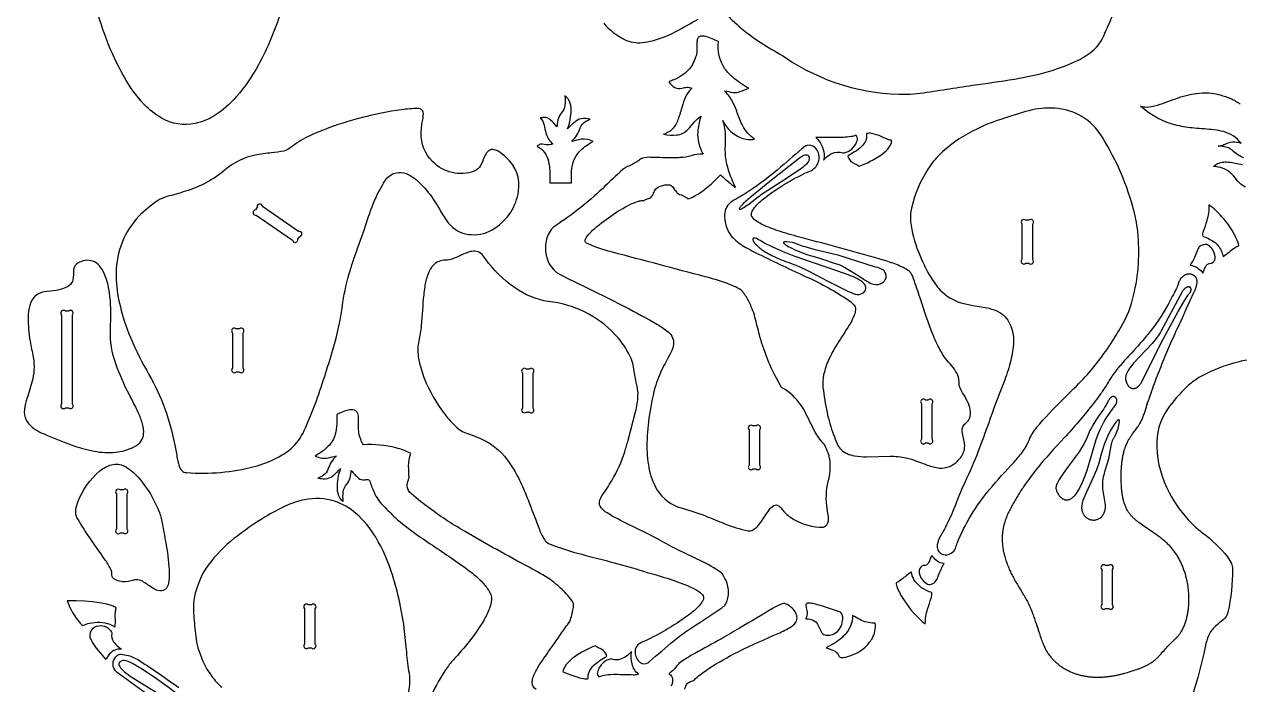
# Model space of a CAD drawing. Extents: x -179 to 437, y -515 to 118.
# Drawn here: x -177.2 to 162, y -359.9 to -175.4 of the extents above; entities that cross this region are included whole.
import ezdxf

# ---------------------------------------------------------------- set-up
doc = ezdxf.new("R2010")
doc.units = 0
doc.header["$MEASUREMENT"] = 0
doc.layers.get('0').update_dxf_attribs({"linetype": 'CONTINUOUS'})

msp = doc.modelspace()

# ---------------------------------------------------------------- linework, layer by layer
for points in [[(-105.65, -172.02, -0.046615), (-111.86, -186.75, -0.05196), (-118.1, -195.72, -0.070955), (-124.24, -201.01, -0.081975), (-129.57, -203.18, -0.18302), (-138.92, -201.63, -0.072586), (-143.79, -197.81, -0.061372), (-149.39, -190.12, -0.03999), (-154.32, -179.57, -0.039625), (-160.53, -157.97, -0.049476)], [(17.02, -170.5, 0.049484), (21.6, -175.45, 0.044019), (29.12, -181.05, 0.002318), (35.19, -184.74, 0.153583), (69.09, -194.99, 0.027756), (72.84, -194.7, 0.002079), (87.38, -192.48, 0.00581), (99.15, -190.74, 0.033332), (109.99, -188.21, 0.033552), (116.69, -185.58, 0.064552), (121.34, -182.52, 0.110698), (124.02, -178.68, 0.003123), (126.53, -172.96, 0.020133)], [(-15.54, -175.16, 0.092873), (-9.74, -179.69, 0.137871), (-4.79, -180.56, 0.045285), (-1.87, -180.02, 0.05946), (4.58, -177.48, 0.005913), (10.81, -174.01, -0.003181)], [(163.09, -212.71, -0.090478), (160.03, -210.72, 0.149479), (157.45, -209.6, 0.026068), (155.99, -209.48, 0.077827), (158.8, -208.56, -0.161023), (161.22, -208.32, -0.037766), (162.35, -208.67, 0.165958), (157.45, -205.42, 0.039609), (154.82, -204.91, 0.008312), (149.33, -204.46, -0.030816), (144.54, -203.71, -0.124774), (134.29, -198.32, 0.102599), (136.65, -198.5, 0.05696), (139.77, -197.78, -0.005446), (145.56, -195.74, -0.063267), (151.54, -194.6, -0.07925), (156.57, -195.18, -0.027942), (159.51, -196.17, -0.072777), (162.08, -197.75, -0.014963)], [(163.58, -220.9, -0.091677), (161.88, -219.72, -0.024327), (160.31, -217.88, 0.178347), (155.97, -215.3, 0.030369), (154.7, -215.12, -0.156031), (157.07, -213.97, -0.060302), (158.85, -213.92, -0.026015), (162.75, -214.64, 0.066043)], [(167.14, -268.91, 0.058941), (159.66, -270.26, 0.062858), (150.59, -274.12, 0.057188), (147.23, -276.72, 0.050923), (141.8, -282.96, 0.165683), (138.82, -293.45, 0.114739), (142.31, -306.23, 0.071136), (148.5, -314.76, 0.037496), (151.63, -317.45, -0.062281), (158.56, -324.12, -0.065156), (159.67, -326.05, -0.073072), (159.97, -327.54, -0.058829), (158.68, -339.62, -0.155065), (157.34, -341.75, 0.003947), (155.24, -343.48, 0.116138), (153.25, -346.25, 0.044958), (152.4, -348.94, -0.06998), (140.25, -383.17, -0.054587)], [(-34.42, -361.17, -0.256246), (-35.47, -359.36, -0.097939), (-35.28, -357.94, -0.063887), (-33.92, -355.07, -0.012382), (-30.45, -349.95, 0.003891), (-26.13, -343.74, -0.009279), (-25.16, -342.52, 0.083775), (-24.67, -341.3, 0.02832), (-23.93, -337.74, 0.102924), (-23.94, -337.45, 0.075899), (-24.28, -336.6, 0.061916), (-25.99, -334.44, 0.023684), (-29.17, -331.48, 0.020904), (-30.32, -330.62, 0.02423), (-36.34, -327.07, -0.01007), (-54.37, -317.02, -0.027477), (-64.78, -310.14, -0.019284), (-69.69, -306.09, -0.216506), (-70.36, -304.06, -0.058204), (-69.88, -302.16, 0.119252), (-69.83, -301.82, 0.144226), (-69.9, -301.67, 0.020172), (-69.98, -298.8, -0.092284), (-69.41, -295.3, 0.063215), (-73.54, -293.74, 0.075946), (-82.57, -292.85, -0.096003), (-83.11, -291.94, 0.009357), (-83.63, -290.61, -0.072545), (-83.94, -288.64), (-83.94, -285.66, 0.074414), (-84.18, -284.14, 0.290923), (-85.48, -283.08, 0.08481), (-86.74, -283.16, 0.044237), (-88.52, -283.74, 0.017975), (-90.05, -284.43, -0.083597), (-90.46, -289.93, -0.129438), (-92.43, -293.29, -0.06041), (-94.78, -295.21, -0.014996), (-96.08, -296, 0.053556), (-94.15, -296.58, 0.08208), (-92.42, -296.51, 0.011817), (-90.14, -295.98, 0.122241), (-92.51, -299.76, -0.162436), (-93.75, -301.39, -0.055097), (-95.3, -302.19, 0.043317), (-93.23, -302.35, 0.171293), (-91.16, -301.55, 0.006872), (-88.97, -299.52, 0.103565), (-89.96, -305.11, 0.089985), (-89.38, -307.42, 0.150705), (-88.21, -308.7, -0.052998), (-88.25, -306.01, -0.151603), (-87.23, -303.87, 0.11089), (-86.31, -302.05, 0.051676), (-86, -300.02, 0.037211), (-83.96, -302.18, 0.218604), (-82.3, -302.65, 0.01564), (-81.36, -302.52, 0.043511), (-80.88, -302.82, 0.027524), (-79.64, -306.11, 0.084241), (-76.94, -310.01, 0.011541), (-73.75, -313.17, 0.032509), (-67.86, -317.83, 0.003212), (-57.5, -324.86, -0.016757), (-52.13, -328.75, -0.035938), (-49.34, -331.32, -0.044502), (-47.54, -333.67, -0.037743), (-47.04, -334.69, -0.112856), (-46.86, -336.19, -0.070197), (-47.43, -338.56, -0.04069), (-49.02, -341.9, -0.045364), (-54.57, -349.61, -0.007859), (-57.48, -352.88, 0.035556), (-59.66, -355.7, 0.052119), (-64.36, -364.54, 0.048738)], [(-70.54, -364.19, 0.048804), (-69.62, -359.19, 0.041593), (-69.65, -357.5, -0.018967), (-70.45, -351.65, 0.006224), (-71.09, -344.99, 0.042823), (-74.45, -329.21, 0.056614), (-79.16, -318.66, 0.07419), (-84.67, -312.01, 0.101233), (-90.69, -308.61, 0.12974), (-99.02, -308.22, 0.063277), (-104.24, -309.94, 0.033095), (-109.98, -313.02, 0.031873), (-118.74, -319.06, 0.064094), (-125.92, -326.49, 0.135232), (-129.98, -337.17, 0.034601), (-130.02, -339.92, 0.005571), (-129.51, -345.52, 0.13278), (-124.94, -357.53, 0.053471), (-122.11, -360.57, 0.031193)], [(7.13, -361.13, -0.178558), (7.87, -359.47, -0.118018), (9, -358.9, 0.114168), (10.12, -358.16, -0.04177), (13.67, -355.45, -0.029484), (22.02, -350.64, -0.015621), (33.14, -345.55, 0.042781), (36.85, -343.62, 0.030184), (37.68, -342.98, 0.309307), (38.21, -340.15, 0.097882), (37.42, -338.9, 0.092618), (35.7, -337.48, 0.049219), (35, -337.21, 0.134639), (34.25, -337.3, 0.055879), (31.79, -338.47, -0.007739), (22.35, -344.04, 0.003782), (17.31, -347.03, -0.002315), (9.91, -351.1, 0.00999), (7.01, -352.81, 0.095527), (4.19, -355.41, -0.062995), (3.01, -356.57, 0.097774), (2.76, -356.77, 0.242041), (2.76, -356.9, 0.242041), (2.86, -356.98, -0.23286), (3.65, -358.23, -0.140348), (3.32, -360.26, -0.115718)], [(-130.84, -371.32), (-151.31, -356.43, -0.234918), (-152.49, -354.09, -0.234918), (-151.33, -351.73, -0.058473), (-150.77, -351.42, -0.094449), (-150.33, -351.36, -0.035142), (-148.18, -351.68, -0.064169), (-145.03, -353.17, -0.012383), (-134.12, -360.67, 0.01223)]]:
    msp.add_lwpolyline(points, format="xyb")
for points in [[(17.03, -217.48, 0.012901), (20.17, -220.17, 0.015733), (21.27, -220.99, -0.055567), (18.87, -214.5, -0.061632), (18.41, -210.07, -0.002772), (18.5, -206.8, 0.097575), (17.69, -202.3, 0.192832), (22.88, -207.19, 0.130108), (26.6, -207.53, -0.12624), (23.31, -203.83, -0.042024), (21.76, -200.15, 0.042817), (20.2, -196.61, 0.064881), (18.22, -194.02, 0.014868), (20.58, -194.45, 0.111717), (22.49, -194.24, 0.010512), (24.96, -193.32, -0.047443), (20.47, -190.24, -0.058574), (18.31, -187.87, -0.184081), (16.5, -180.29, 0.054183), (12.86, -178.83, 0.10662), (11.47, -178.78, 0.293979), (10.58, -179.82, 0.04334), (10.5, -180.34, 0.011201), (10.49, -182.81, -0.084804), (10.13, -184.67, 0.008097), (9.24, -186.65, -0.119651), (6.36, -189.68, -0.05071), (4.05, -190.93, -0.0184), (2.64, -191.49, 0.102429), (4.33, -193.13, 0.203498), (6.26, -193.32, -0.03915), (7.74, -193.01, -0.13014), (9.06, -193.3, 0.080805), (7.67, -195.06, 0.051311), (6.51, -197.83, -0.004904), (5.39, -201.57, -0.09179), (3.86, -204.44, -0.150191), (1.2, -206.12, 0.069385), (4.81, -206.36, 0.175903), (8.02, -204.77, 0.015461), (9.78, -202.73, -0.052664), (11.62, -201.09, 0.046548), (10.75, -204.92, 0.127901), (11.54, -210.33, 0.028888), (12.24, -211.73, 0.115471), (8.89, -212.18, -0.055242), (5.82, -212.67, -0.015503), (4.14, -212.75, -0.009904), (-2.37, -212.6, 0.068865), (-4.69, -212.81, 0.087235), (-5.23, -213.08, -0.048122), (-7.76, -214.71, 0.007611), (-9.23, -215.35, 0.058807), (-10.09, -215.93, 0.009049), (-15.9, -221.35, -0.046817), (-29.01, -231.7, 0.160511), (-31.38, -235.09, 0.21071), (-30.55, -242.61, 0.072208), (-29, -244.46, 0.059158), (-28.38, -244.91, 0.014089), (-21.22, -248.51, -0.004942), (-9.56, -254.34, -0.007344), (-0.56, -259.23, -0.043118), (2.59, -261.45, -0.034316), (3.23, -262.11, -0.234228), (3.76, -265.81, -0.039568), (3.41, -266.71, -0.005186), (0.96, -271.33, 0.052125), (-1.22, -276.94, 0.036645), (-2.89, -285.45, 0.036096), (-3.49, -293.21, 0.050163), (-2.74, -300.22, 0.07894), (-0.58, -305.54, 0.184918), (6.13, -310.51, -0.028754), (13.03, -312.78, -0.004071), (18.13, -314.87, 0.050465), (24.8, -316.85, 0.198576), (26.69, -316.28, 0.058204), (27.7, -315.31, 0.029182), (28.43, -314.35, -0.00982), (30.65, -311.04, -0.099639), (31.91, -309.84, -0.318276), (33.46, -310, -0.075957), (34.2, -310.83, 0.092964), (36.62, -313.12, 0.127515), (44.61, -315.9, 0.056268), (45.8, -315.83, 0.298551), (47.19, -314.12, 0.056292), (47.19, -313.14, 0.003289), (46.73, -309.8, -0.101065), (47.37, -302.15, 0.095055), (47.55, -296.85, 0.024673), (47.29, -295.68, 0.014033), (46.41, -293.44, 0.078482), (45.81, -292.52, -0.06083), (43.4, -289.15, -0.006573), (40.67, -283.7, 0.124557), (35.45, -277.68, 0.027625), (34.06, -276.85), (32.66, -274.3, -0.057415), (27.96, -262.19, -0.002555), (26.69, -257.24, 0.050104), (24.88, -252.6, 0.047367), (23.12, -249.97, 0.086916), (21.76, -249.03, 0.033802), (17.36, -247.29, 0.017041), (12.81, -245.95, -0.002146), (-0.09, -242.52, -0.000511), (-13.12, -239.09, -0.018129), (-17.74, -237.7, -0.036428), (-20.36, -236.52, -0.144263), (-20.72, -236.07, -0.147086), (-20.61, -235.42, -0.072915), (-19.84, -234.26, -0.036974), (-18.63, -232.98, -0.068286), (-8.03, -225.71, -0.036267), (-6.1, -224.93, -0.034523), (-4.94, -224.66, -0.098796), (-4.32, -224.7, -0.140271), (-3.64, -224.29, 0.072684), (-2.49, -223.87, 0.157191), (-1.77, -222.98, -0.050341), (-1.13, -221.64, -0.133762), (-0.26, -220.87, -0.084637), (2.19, -220.24, -0.12927), (3.4, -220.52, -0.138146), (4.23, -221.57, 0.189224), (4.57, -221.93, 0.209631), (5.65, -222.96, -0.045383), (7.25, -223.66, -0.039253), (7.99, -224.18, 0.084583), (9.74, -223.47, 0.076395)], [(-30.53, -219.71), (-24.53, -219.71), (-24.53, -216.71, -0.090548), (-23.68, -213.02, -0.093387), (-21.99, -210.67, -0.064945), (-18.51, -208.13, 0.134202), (-21.76, -207.56, 0.02029), (-24.45, -208.15, 0.123904), (-22.09, -204.37, -0.184971), (-20.51, -202.53, -0.038989), (-19.29, -201.95, 0.075554), (-21.83, -201.84, 0.153487), (-23.72, -202.84, 0.003327), (-25.62, -204.62, 0.093294), (-24.61, -199.43, 0.085261), (-25.09, -196.94, 0.103795), (-25.97, -195.71, 0.053369), (-26.38, -195.43, -0.052054), (-26.34, -198.11, -0.158788), (-27.37, -200.27, 0.133946), (-28.43, -202.78, 0.02712), (-28.59, -204.12, 0.024965), (-30.43, -202.13, 0.056056), (-31.13, -201.64, 0.151506), (-32.28, -201.48, 0.011613), (-33.22, -201.61, -0.141295), (-32.15, -203.6, 0.01631), (-31.66, -205.86, 0.138862), (-29.74, -208.84, -0.113757), (-31.6, -209.11), (-32.63, -208.9, 0.17627), (-33.64, -209.17, 0.030077), (-34.12, -209.5, -0.222611), (-30.96, -213.66, -0.023955), (-30.76, -214.65, -0.016782), (-30.53, -216.71)], [(-131.97, -300.63, 0.081611), (-113.06, -298.95, 0.049954), (-106.74, -296.54, 0.052739), (-102.9, -294, 0.111772), (-99.11, -288.85, 0.013498), (-96.05, -281.51, 0.012), (-91.13, -266.37, 0.037828), (-88.3, -253.06, -0.036379), (-86.32, -244.29, -0.012046), (-85.23, -240.91, 0.003231), (-82.31, -232.65, -0.016777), (-79.85, -225.54, -0.036441), (-77.22, -220.19, -0.02392), (-76.11, -218.56, -0.153538), (-73.4, -216.89, -0.144945), (-70.69, -217.15, -0.087822), (-67.82, -218.91, -0.061091), (-63.53, -223.67, -0.03133), (-60.62, -228.39, 0.056376), (-58.24, -231.63, 0.197343), (-52.48, -234.19, 0.166089), (-45.9, -232.37, 0.212106), (-39.28, -222.07, 0.249421), (-42.72, -212.61, 0.056044), (-45.03, -210.89, 0.10467), (-46.47, -210.42, 0.234046), (-47.98, -211.09, 0.077799), (-48.78, -212.36, -0.02275), (-49.89, -214.85, -0.176444), (-51.67, -216.45, -0.300495), (-63.27, -213.79, -0.211564), (-66.49, -205.72, -0.039802), (-66.02, -201.99, 0.02543), (-65.86, -200.39, 0.343018), (-66.78, -199.03, 0.087597), (-67.31, -198.95, 0.036277), (-72.03, -199.32, 0.055806), (-93.58, -204.88, 0.018254), (-98.16, -206.86, 0.054412), (-103, -209.93, -0.093612), (-104.84, -210.84, -0.038171), (-108.24, -211.34, 0.025129), (-112.82, -211.97, 0.125942), (-121.08, -216.02, -0.102812), (-132.26, -222.08, -0.006751), (-137.45, -223.57, 0.075353), (-140.1, -224.76, 0.051948), (-145.29, -229.07, 0.190443), (-151.62, -244.85, 0.058911), (-150.83, -252.68, 0.047836), (-147.53, -263.11, 0.033656), (-142.47, -273.2, -0.082801), (-135.21, -293.01, -0.010443), (-134.56, -296.74, 0.063251), (-133.72, -299.47, 0.058577), (-133.31, -300.09, 0.198918)], [(98.76, -262.26, -0.05616), (98.83, -264.83, -0.044956), (97.92, -269.94, -0.02991), (96.13, -275.44, 0.010879), (91.84, -286.98, -0.004222), (89.01, -294.63, -0.017239), (85.24, -303.35, 0.012071), (82.97, -308.79, -0.013169), (80.73, -314.07, -0.010987), (79.58, -316.4), (78.22, -318.85, 0.131839), (77.54, -321.53, 0.379605), (79.75, -323.58, 0.310378), (82.66, -321.78, -0.010061), (83.11, -320.38, -0.077095), (92.14, -305.36, -0.01504), (99.03, -297.69, 0.019941), (101.28, -295, 0.071595), (103.18, -291.53, -0.068129), (105.38, -287.98, -0.024027), (112.39, -280.4, 0.001961), (117.72, -275.13, 0.047787), (125.97, -264.65, 0.012868), (129, -259.77, 0.074149), (132.36, -251.18, 0.086239), (133.53, -233.38, 0.040448), (132.12, -226.34, 0.077596), (122.99, -206, 0.246451), (109.33, -198.83, 0.076795), (102.28, -199.81, 0.00887), (94.31, -202.32, 0.063905), (83.54, -207.57, 0.049015), (77.69, -212.38, 0.056789), (74.81, -216.13, 0.079856), (70.35, -226.76, 0.084592), (70.14, -230.55, 0.06593), (72.29, -238.99, 0.040136), (75.74, -246.09, 0.047327), (78.4, -249.67, 0.131152), (84.16, -253.19, 0.031764), (87.53, -253.97, -0.016875), (92.05, -254.76, -0.076245), (95.05, -255.94, -0.167996), (98.08, -259.72, -0.056266)], [(45.81, -213.38, -0.100452), (48.13, -211.54, -0.18927), (51.19, -211.37, 0.105508), (52.17, -211.18, 0.246132), (55.26, -207.81, 0.247896), (54.85, -206.41, -0.08361), (53.56, -206.8, -0.032804), (51.35, -207.03, -0.014932), (49.08, -207.09), (43.72, -207.08, -0.184174), (45.97, -211.72, -0.079888)], [(52.6, -212.24, 0.227633), (54.55, -214.41, -0.071736), (55.81, -215.1), (58.11, -214.09, 0.041495), (61.78, -211.98, 0.052847), (63.74, -210.28, 0.104385), (64.76, -208.54, 0.052169), (64.87, -207.89, -0.061292), (63.78, -207.59, -0.013518), (61.5, -206.63, 0.037128), (59.58, -205.99, 0.075452), (58.19, -205.9, 0.040698), (57.77, -205.98, -0.202914), (57.31, -208.5, -0.081425), (55.92, -210.04, -0.038524), (54.01, -211.37, 0.021271)], [(83.62, -297, 0.137334), (85.13, -294.31, 0.098636), (85.1, -291.97), (84.57, -289.67, -0.173343), (84.78, -287.65, -0.070658), (85.17, -287.12, 0.05503), (86.24, -286.07, 0.194913), (86.86, -283.59, 0.087955), (86.24, -281.3, 0.028673), (84.85, -278.69, -0.019498), (84.01, -277.23, -0.126422), (83.64, -275.27, 0.144273), (83.01, -272.82, 0.048486), (81.58, -270.77, -0.007143), (79.9, -268.81, -0.041551), (77.85, -265.37, -0.027615), (75.77, -260.57, -0.013176), (72.56, -251.22, 0.015641), (70.71, -245.89, 0.058002), (70.17, -244.84, 0.089508), (68.92, -243.87, 0.042366), (65.22, -242.19, 0.018037), (61.34, -240.96, 0.00514), (39.89, -235.08, -0.005269), (33.79, -233.34, -0.03368), (28.9, -231.43, -0.019732), (27.26, -230.54, -0.092641), (25.86, -229.25, -0.23344), (25.72, -228.27, -0.100784), (26.3, -227.03, -0.073922), (29.06, -224.19, -0.062512), (42.42, -216.24, 0.217407), (44.49, -213.54, 0.217407), (43.81, -210.21, 0.297503), (41.17, -209.31, 0.065451), (40.6, -209.55, 0.001972), (33.93, -215.28, -0.029691), (24.85, -222.17, -0.016337), (20.46, -224.8, 0.264446), (18.21, -228.63, 0.138904), (19.67, -233.98, 0.069748), (20.93, -235.45, 0.053749), (24.67, -238.05, 0.014856), (27.73, -239.63, 0.010954), (41.2, -246.03, -0.04353), (52.98, -252.62, -0.051783), (54.22, -253.71, -0.205942), (54.73, -255.14, -0.081762), (54.4, -256.64, -0.038425), (53.4, -258.73, -0.010723), (49.99, -264.16, 0.029264), (47.34, -268.96, 0.054827), (45.86, -273.31, 0.070325), (45.66, -276.87, 0.017245), (46.8, -283.83, 0.039661), (48.63, -289.99, 0.015199), (49.6, -292.58, 0.191706), (52.39, -295.32, 0.067691), (54.49, -295.95, 0.045705), (57.83, -296.22), (64.46, -296.04, -0.055827), (68.91, -296.51, -0.022969), (70.37, -296.92, -0.009324), (74.76, -298.53, 0.069331), (78.2, -299.35, 0.202071), (82.81, -297.77, 0.030362)], [(27.6, -223.63, -0.017231), (29.24, -222.42), (31.26, -221.07), (35.78, -218.19), (39.74, -215.52, 0.036088), (41.32, -214.2, 0.231257), (41.88, -212.56, 0.401079), (40.99, -211.95, 0.128028), (39.63, -212.45, 0.026828), (39.13, -212.8), (30.83, -219.31), (25.69, -223.51, 0.020251), (23.11, -225.82, 0.045445), (22.49, -226.62, 0.024181), (22.32, -226.95, 0.298726), (22.39, -227.09, 0.197931), (22.72, -227.04, 0.049768), (23.61, -226.56, 0.018461), (25.08, -225.57)], [(-112.49, -228.75), (-102.4, -235.76, 1), (-100.93, -235.49), (-100.42, -234.77, 1), (-100.69, -233.29), (-110.78, -226.29, 1), (-112.25, -226.55), (-112.75, -227.28, 1)], [(157.4, -240.27, 0.010747), (160.25, -238.09, -0.036075), (161.26, -237.47, -0.037774), (161.73, -237.27, 0.056155), (161.03, -235.2, 0.079355), (157.03, -229.19, 0.04613), (153.37, -225.82, -0.080211), (152.79, -230.3, -0.011525), (151.78, -233.3, 0.151157), (151.68, -234.61, -0.057964), (154.79, -236.17, -0.141438), (156.8, -238.65, -0.017426)], [(101.21, -231.23), (101.21, -241.11, 1), (102.27, -242.17), (103.15, -242.17, 1), (104.21, -241.11), (104.21, -231.23, 1), (103.15, -230.17), (102.27, -230.17, 1)], [(57.59, -248.8, 0.160866), (57.08, -247.83, 0.072691), (55.89, -246.86, 0.045468), (53.62, -245.75), (51.97, -245.16), (37.67, -240.19), (34.38, -238.89), (31.48, -237.59), (29.15, -236.43, 0.010178), (27.07, -235.27, 0.153836), (26.31, -235.14, 0.206063), (26.1, -235.32, 0.206063), (26.09, -235.6, 0.119694), (26.6, -236.52, 0.073335), (28.83, -238.5, 0.04109), (32.25, -240.42, 0.034176), (37.05, -242.3, -0.028605), (39.04, -243.09), (41.53, -244.29), (47.17, -247.24), (52.38, -249.87, 0.032894), (54.69, -250.78, 0.197736), (56.71, -250.55, 0.294884), (57.6, -249.17, 0.030345)], [(62.97, -246.87, 0.38176), (62.74, -244.33, 0.158863), (60.36, -243.28), (50.23, -239.97), (43.51, -238.41), (40.67, -237.62, -0.038506), (38.72, -236.9, 0.080632), (35.6, -236.2, 0.021504), (34.92, -236.21, 0.125353), (34.66, -236.32, 0.209031), (34.63, -236.47, 0.209031), (34.71, -236.59, 0.069373), (35.18, -236.96, 0.035892), (37.15, -238.07, 0.04755), (42.87, -240.21, -0.001194), (50.05, -242.51, -0.027963), (50.77, -242.82), (51.95, -243.44, -0.005584), (58.05, -247.24, 0.08596), (59.78, -248.03, 0.202641), (62.22, -247.61, 0.093137)], [(151.72, -244.98, -0.046439), (152.46, -243.07, -0.101028), (153.05, -242.42, -0.102711), (153.83, -242.18, 0.164735), (154.76, -241.7, 0.164829), (155.1, -240.92, 0.151786), (154.67, -238.81, 0.10198), (153.53, -237.34, 0.233463), (151.97, -236.99, 0.073533), (151.07, -237.27, 0.116628), (150.53, -237.78, 0.023585), (150.28, -238.26), (149.34, -240.55, -0.038439), (148.15, -242.7, -0.20383)], [(-2.76, -353.4, -0.000829), (4.11, -347.5, -0.020878), (7.9, -344.7, -0.002372), (16.86, -338.78, 0.013307), (18.05, -337.91, 0.084846), (18.3, -337.63, 0.14823), (19.3, -334.31, 0.109376), (18.54, -330.6, -0.012564), (17.69, -329.09, 0.085845), (17.19, -328.53, 0.036839), (11.35, -325.15, 0.002365), (5.16, -322.18, -0.017757), (0.16, -319.52, 0.013842), (-7.03, -315.91, -0.0188), (-13.14, -312.75, -0.012103), (-15.08, -311.57, -0.089501), (-16.5, -310.01, -0.222164), (-16.59, -308.32, -0.054068), (-16.03, -307.14, 0.014382), (-13.21, -302.77, 0.055231), (-9.67, -294.83, 0.011751), (-8.72, -291.61), (-6.63, -283.66, 0.046707), (-5.96, -279.23, 0.064728), (-6.21, -276.51, -0.011234), (-6.85, -273.52), (-7.21, -271.09, 0.057124), (-7.89, -268.8, 0.081939), (-11.53, -263.02, 0.181036), (-29.68, -253, -0.123619), (-39.29, -249.71, -0.084261), (-47.65, -242.11, -0.014779), (-49.17, -240.09, 0.283563), (-52.37, -238.85, 0.055248), (-53.54, -239.15, 0.014269), (-56.68, -240.55, -0.023499), (-58.22, -241.12, -0.074953), (-60.09, -241.35, 0.227275), (-63.55, -243.25, 0.073253), (-64.65, -245.4, 0.048857), (-65.49, -248.73, 0.014785), (-65.78, -251.02, 0.005719), (-66.46, -259.61, -0.03514), (-67.17, -263.81, 0.090083), (-67.28, -268.17, 0.068972), (-65.05, -275.62, 0.068715), (-59.12, -285.33, 0.039777), (-56.1, -288.38, 0.075501), (-54.33, -289.41, -0.004639), (-50.11, -291.02, -0.136792), (-42.47, -297.02, -0.037157), (-40.29, -300.38, -0.028898), (-37.93, -305.15, -0.010083), (-36.25, -309.28, -0.001832), (-33.49, -316.49, 0.059657), (-31.85, -319.65, 0.137546), (-30.63, -320.56, 0.027366), (-21.68, -323.44, 0.001771), (-12.57, -325.8, -0.012437), (-4.47, -328.17, -0.010818), (4.35, -330.84, -0.035053), (10.12, -333.29, -0.031518), (11.3, -334.04, -0.042406), (12.04, -334.73, -0.308175), (12.19, -336.27, -0.062454), (11.75, -337.04, -0.063963), (8.89, -339.85, -0.05555), (-4.34, -347.8, 0.027251), (-5.38, -348.26, 0.284142), (-6.77, -350.81, 0.229958), (-5.31, -353.65, 0.295555), (-3.21, -353.72, 0.059967)], [(-171.72, -289.85, 0.011339), (-164.19, -292.86, 0.039338), (-157.74, -294.66, 0.069129), (-151.82, -294.94, 0.080893), (-146.74, -293.52, 0.125982), (-144.6, -291.74, 0.126453), (-143.94, -289.83, 0.100132), (-144.27, -287.04, 0.035893), (-145.45, -283.85, 0.013317), (-147.9, -278.96, -0.035205), (-151.72, -270.22, -0.089008), (-153.23, -260.79), (-153.08, -256.86, 0.055597), (-153.86, -248.36, 0.055079), (-155.18, -244.53, 0.080158), (-156.73, -242.42, 0.256667), (-160.72, -241.51, 0.053819), (-162.18, -242.04, 0.2374), (-163.49, -243.95, 0.056178), (-163.53, -245.14, -0.040438), (-163.67, -246.74, -0.17779), (-164.77, -248.43, -0.089273), (-166.59, -249.34, -0.045903), (-169.13, -249.89), (-171.67, -250.18, 0.170939), (-174.49, -251.62, 0.110737), (-175.71, -253.93, 0.063423), (-176.17, -257.29, 0.044713), (-175.62, -263.91, 0.006944), (-174.75, -268.42, -0.110102), (-175.12, -275.34, -0.006317), (-176.7, -280.59, 0.070736), (-177.25, -283.78, 0.163187), (-176.3, -286.64, 0.096891), (-174.05, -288.66, 0.038781)], [(-166.84, -256.61), (-166.84, -281.49, 1), (-165.78, -282.55), (-164.9, -282.55, 1), (-163.84, -281.49), (-163.84, -256.61, 1), (-164.9, -255.55), (-165.78, -255.55, 1)], [(-119.17, -261.58), (-119.17, -271.46, 1), (-118.11, -272.52), (-117.23, -272.52, 1), (-116.17, -271.46), (-116.17, -261.58, 1), (-117.23, -260.52), (-118.11, -260.52, 1)], [(-38.21, -272.79), (-38.21, -282.67, 1), (-37.15, -283.73), (-36.27, -283.73, 1), (-35.21, -282.67), (-35.21, -272.79, 1), (-36.27, -271.73), (-37.15, -271.73, 1)], [(73.15, -281.42), (73.15, -291.3, 1), (74.21, -292.36), (75.09, -292.36, 1), (76.15, -291.3), (76.15, -281.42, 1), (75.09, -280.36), (74.21, -280.36, 1)], [(25.05, -288.67), (25.05, -298.55, 1), (26.11, -299.61), (26.99, -299.61, 1), (28.05, -298.55), (28.05, -288.67, 1), (26.99, -287.61), (26.11, -287.61, 1)], [(-138.47, -333.55, -0.179368), (-140.41, -333.42, -0.052281), (-141.68, -332.71, 0.024888), (-144.29, -330.99, 0.129659), (-146.17, -330.56, 0.062901), (-147.38, -330.87, -0.117432), (-150.7, -330.98, -0.092649), (-152.27, -330.28, -0.295372), (-152.83, -328.84, 0.133287), (-152.99, -327.88, 0.04173), (-154.56, -325.14, -0.001191), (-159.61, -317.94, -0.02481), (-162.55, -313.16, -0.122538), (-162.91, -311.69, -0.084511), (-162.42, -309.17, -0.134311), (-156.15, -300.17, -0.095518), (-152.91, -298.43, -0.193142), (-149.27, -298.82, -0.088782), (-145.48, -301.93, -0.088714), (-139.53, -311.78, -0.049636), (-138.67, -315.15, 0.004536), (-137.62, -320.98, -0.035982), (-136.78, -328.81, -0.044017), (-137.02, -331.5, -0.123583), (-137.76, -333.09, -0.126056)], [(-151.53, -306.53), (-151.53, -316.41, 1), (-150.47, -317.47), (-149.59, -317.47, 1), (-148.53, -316.41), (-148.53, -306.53, 1), (-149.59, -305.47), (-150.47, -305.47, 1)], [(76.03, -323.79, 0.092674), (75.73, -324.31, -0.011144), (75.25, -325.66, -0.290678), (73.72, -326.61, 0.328213), (72.56, -327.83, 0.217966), (73.42, -330.61, 0.112149), (74.87, -331.76, 0.247899), (76.31, -331.59, 0.139484), (77.47, -330.46, 0.027988), (77.92, -329.27, -0.037617), (79.5, -326, -0.185198), (77.37, -325.21, -0.061496)], [(70.31, -328.36, 0.010757), (67.58, -330.52, -0.066432), (66.07, -331.39, 0.080783), (66.39, -332.71, 0.053008), (68.21, -336.18, 0.077447), (74.23, -342.9, -0.072757), (74.87, -338.75, -0.0054), (75.88, -335.66, 0.108939), (76.06, -334.15, -0.192344), (71.07, -330.44, -0.085944)], [(123.48, -327.65), (123.48, -337.52, 1), (124.54, -338.59), (125.42, -338.59, 1), (126.48, -337.52), (126.48, -327.65, 1), (125.42, -326.59), (124.54, -326.59, 1)], [(-160.87, -343.36, -0.084957), (-159.07, -342.68, -0.137526), (-153.34, -342.97, -0.063007), (-151.94, -343.7, 0.053787), (-151.81, -342.39, -0.02293), (-151.83, -339.57, -0.067723), (-151.58, -338.41, 0.073343), (-152.74, -337.84, 0.031592), (-154.65, -337.29), (-156.3, -336.96), (-158.21, -336.7), (-160.36, -336.52), (-162.73, -336.44), (-165.28, -336.48, 0.094515), (-161.65, -342.65, 0.03823)], [(-99.04, -338.64), (-99.04, -348.51, 1), (-97.98, -349.58), (-97.1, -349.58, 1), (-96.04, -348.51), (-96.04, -338.64, 1), (-97.1, -337.58), (-97.98, -337.58, 1)], [(40.84, -341.42, -0.215462), (43.75, -342.42, -0.056196), (44.18, -342.97), (45.33, -345.38, 0.212766), (46.57, -346.02, 0.215186), (49.83, -344.87, 0.196494), (51.18, -340.88, 0.138517), (50.75, -339.81, 0.051825), (50.53, -339.6), (45.55, -337.92, 0.026405), (42.87, -337.19, 0.046192), (41.56, -337.08, 0.126844), (41.03, -337.26, 0.260898), (40.89, -337.7, 0.030349), (41.19, -339.17, -0.120674), (41.1, -340.89, -0.06)], [(46.54, -349.57, -0.051206), (49.05, -350.54, -0.210389), (50.05, -351.77, 0.225412), (50.65, -352.28, 0.088235), (53.2, -351.82, 0.096363), (57.36, -349.44, 0.074347), (59.36, -347.02, 0.151399), (60.28, -342.72, 0.064528), (59.98, -342.67, -0.121369), (55.95, -341.68, -0.03227), (53.94, -340.51, -0.190034), (51.76, -345.9, -0.082182), (47.93, -348.83, -0.014583)], [(-150.1, -349.94, 0.292502), (-153.84, -351.78, 0.051047), (-154.4, -352.86), (-157.05, -349.61, -0.046288), (-158.6, -347.34, -0.273491), (-158.44, -344.49, -0.218244), (-156.49, -343.38, -0.323253), (-152.87, -345.18, -0.134876), (-152.86, -345.52, 0.214), (-152.32, -347.88, 0.067065), (-150.95, -349.3, 0.020954)], [(-14.64, -351.95, 0.222557), (-16.19, -349.94, -0.028766), (-17.53, -349.27, -0.064489), (-17.85, -348.99, 0.067174), (-23.77, -352.14, 0.053602), (-25.76, -353.95, 0.076646), (-26.76, -355.63, 0.037403), (-26.94, -356.23), (-24.73, -357.1), (-22.74, -357.79, 0.04789), (-20.77, -358.22, 0.079134), (-19.83, -358.15, -0.167285), (-19.48, -356.06, -0.081084), (-18.27, -354.44, -0.078924)], [(-16.86, -357.66, -0.07016), (-14.87, -357.11, -0.036744), (-12.13, -356.94, -0.002038), (-7.3, -357.07, 0.035161), (-6.02, -356.96), (-5.82, -356.92, -0.159679), (-7.63, -354.04, -0.107645), (-7.81, -350.61, -0.150965), (-11.14, -352.82, -0.069683), (-12.27, -352.94, -0.040549), (-13.41, -352.68, 0.172385), (-15.68, -353.77, 0.13937), (-17.28, -356.35, 0.271577)], [(-123.29, -371.15), (-136.71, -360.82), (-140.97, -357.79), (-144.81, -355.27, 0.027276), (-147.61, -353.69, 0.025132), (-148.9, -353.17, 0.246844), (-150.59, -353.5, 0.338963), (-150.75, -354.46, 0.098868), (-149.87, -355.66, 0.047204), (-147.69, -357.44), (-119.38, -375.01, 0.053158), (-118.59, -375.23, 0.332463), (-118.51, -375.16, 0.203211), (-118.63, -374.97, 0.037616), (-119.14, -374.49)]]:
    msp.add_lwpolyline(points, format="xyb", close=True)
for points in [[(129.81, -356.66), (130.67, -356.42), (131.09, -356.29), (131.52, -356.16), (131.95, -356.03), (132.37, -355.89), (132.8, -355.75), (133.23, -355.6), (133.65, -355.45), (133.86, -355.38), (134.07, -355.3), (134.28, -355.21), (134.48, -355.13), (134.69, -355.05), (134.9, -354.96), (135.1, -354.87), (135.31, -354.78), (135.51, -354.69), (135.71, -354.59), (135.91, -354.49), (136.11, -354.39), (136.31, -354.29), (136.5, -354.18), (136.75, -354.05), (136.99, -353.91), (137.22, -353.76), (137.45, -353.61), (137.68, -353.45), (137.91, -353.28), (138.13, -353.11), (138.34, -352.94), (138.52, -352.79), (138.69, -352.64), (138.86, -352.48), (139.02, -352.32), (139.19, -352.16), (139.35, -351.99), (139.5, -351.82), (139.66, -351.65), (139.82, -351.48), (139.97, -351.31), (140.27, -350.97), (140.57, -350.62), (140.88, -350.27), (141.2, -349.91), (141.52, -349.56), (141.84, -349.2), (142.17, -348.85), (142.34, -348.67), (142.51, -348.5), (142.67, -348.33), (142.85, -348.16), (143.02, -347.99), (143.19, -347.83), (143.37, -347.66), (143.55, -347.5), (143.7, -347.37), (143.85, -347.23), (144, -347.09), (144.14, -346.95), (144.29, -346.81), (144.43, -346.66), (144.57, -346.51), (144.7, -346.36), (144.83, -346.21), (144.96, -346.05), (145.09, -345.9), (145.21, -345.73), (145.33, -345.57), (145.45, -345.4), (145.56, -345.23), (145.66, -345.06), (145.81, -344.8), (145.95, -344.55), (146.08, -344.29), (146.21, -344.03), (146.33, -343.77), (146.45, -343.5), (146.56, -343.23), (146.66, -342.97), (146.76, -342.69), (146.86, -342.42), (146.95, -342.15), (147.03, -341.87), (147.11, -341.59), (147.19, -341.31), (147.26, -341.03), (147.32, -340.75), (147.38, -340.46), (147.44, -340.18), (147.49, -339.89), (147.54, -339.61), (147.58, -339.32), (147.62, -339.03), (147.66, -338.75), (147.69, -338.46), (147.72, -338.17), (147.74, -337.88), (147.76, -337.59), (147.78, -337.3), (147.79, -337.01), (147.8, -336.72), (147.81, -336.43), (147.81, -336.14), (147.81, -335.83), (147.81, -335.52), (147.8, -335.2), (147.79, -334.89), (147.77, -334.58), (147.75, -334.26), (147.73, -333.95), (147.7, -333.64), (147.67, -333.33), (147.64, -333.02), (147.6, -332.7), (147.55, -332.39), (147.51, -332.08), (147.46, -331.77), (147.4, -331.46), (147.34, -331.16), (147.28, -330.85), (147.21, -330.54), (147.14, -330.24), (147.07, -329.93), (146.99, -329.63), (146.9, -329.32), (146.82, -329.02), (146.73, -328.72), (146.63, -328.42), (146.54, -328.13), (146.43, -327.83), (146.33, -327.54), (146.22, -327.24), (146.1, -326.95), (145.98, -326.66), (145.86, -326.37), (145.74, -326.09), (145.61, -325.81), (145.47, -325.53), (145.34, -325.25), (145.19, -324.97), (145.05, -324.7), (144.9, -324.43), (144.74, -324.16), (144.58, -323.89), (144.42, -323.63), (144.25, -323.37), (144.08, -323.11), (143.9, -322.86), (143.71, -322.61), (143.53, -322.36), (143.34, -322.11), (143.15, -321.88), (142.95, -321.66), (142.76, -321.43), (142.56, -321.22), (142.35, -321), (142.14, -320.79), (141.93, -320.58), (141.71, -320.38), (141.49, -320.17), (141.27, -319.98), (141.05, -319.78), (140.82, -319.59), (140.59, -319.4), (140.36, -319.21), (140.12, -319.02), (139.89, -318.84), (139.65, -318.66), (139.41, -318.48), (139.17, -318.3), (138.93, -318.12), (138.44, -317.78), (137.95, -317.43), (137.46, -317.1), (136.97, -316.76), (135.99, -316.09), (135.24, -315.58), (134.86, -315.32), (134.49, -315.05), (134.11, -314.78), (133.93, -314.65), (133.74, -314.51), (133.56, -314.37), (133.38, -314.22), (133.2, -314.08), (133.03, -313.93), (132.85, -313.78), (132.68, -313.63), (132.51, -313.48), (132.34, -313.32), (132.18, -313.16), (132.02, -313), (131.86, -312.83), (131.71, -312.67), (131.56, -312.49), (131.42, -312.32), (131.28, -312.14), (131.14, -311.95), (131.01, -311.77), (130.88, -311.58), (130.76, -311.38), (130.65, -311.18), (130.52, -310.96), (130.41, -310.73), (130.3, -310.51), (130.2, -310.28), (130.1, -310.05), (130, -309.82), (129.91, -309.58), (129.83, -309.35), (129.75, -309.11), (129.68, -308.87), (129.61, -308.63), (129.54, -308.39), (129.48, -308.15), (129.43, -307.91), (129.37, -307.66), (129.32, -307.42), (129.28, -307.17), (129.24, -306.92), (129.2, -306.67), (129.16, -306.43), (129.13, -306.18), (129.1, -305.93), (129.07, -305.68), (129.05, -305.43), (129.03, -305.18), (129.01, -304.93), (128.99, -304.68), (128.98, -304.43), (128.95, -303.93), (128.93, -303.43), (128.91, -302.83), (128.9, -302.23), (128.9, -301.93), (128.9, -301.63), (128.9, -301.33), (128.9, -301.03), (128.91, -300.73), (128.92, -300.43), (128.93, -300.13), (128.94, -299.83), (128.96, -299.53), (128.98, -299.23), (129, -298.93), (129.02, -298.63), (129.05, -298.34), (129.08, -298.04), (129.12, -297.74), (129.15, -297.44), (129.2, -297.15), (129.24, -296.85), (129.29, -296.55), (129.34, -296.26), (129.4, -295.96), (129.46, -295.67), (129.53, -295.38), (129.6, -295.09), (129.67, -294.8), (129.75, -294.51), (129.84, -294.22), (129.93, -293.94), (129.97, -293.8), (130.02, -293.67), (130.11, -293.41), (130.22, -293.14), (130.32, -292.89), (130.44, -292.63), (130.55, -292.37), (130.67, -292.12), (130.8, -291.87), (130.89, -291.69), (130.98, -291.51), (131.08, -291.33), (131.19, -291.16), (131.3, -290.98), (131.4, -290.81), (131.52, -290.64), (131.63, -290.48), (131.86, -290.14), (132.1, -289.81), (132.34, -289.48), (132.57, -289.15), (132.86, -288.75), (133.16, -288.34), (133.45, -287.93), (133.6, -287.72), (133.74, -287.51), (133.88, -287.3), (134.02, -287.09), (134.15, -286.88), (134.28, -286.66), (134.4, -286.44), (134.52, -286.22), (134.57, -286.11), (134.63, -285.99), (134.68, -285.88), (134.73, -285.77), (134.85, -285.48), (134.96, -285.2), (135.07, -284.92), (135.17, -284.63), (135.27, -284.35), (135.37, -284.06), (135.47, -283.77), (135.56, -283.48), (135.74, -282.9), (135.92, -282.32), (136.1, -281.73), (136.2, -281.45), (136.29, -281.16), (136.52, -280.47), (136.76, -279.79), (136.99, -279.11), (137.23, -278.43), (137.47, -277.76), (137.72, -277.08), (137.96, -276.4), (138.21, -275.73), (138.46, -275.05), (138.71, -274.38), (138.97, -273.71), (139.23, -273.03), (139.49, -272.36), (139.75, -271.69), (140.02, -271.02), (140.29, -270.35), (140.56, -269.69), (140.83, -269.02), (141.1, -268.35), (141.38, -267.69), (141.66, -267.02), (141.94, -266.36), (142.22, -265.7), (142.51, -265.04), (142.8, -264.38), (143.08, -263.72), (143.38, -263.06), (143.67, -262.4), (143.97, -261.75), (144.26, -261.09), (144.56, -260.44), (144.87, -259.79), (145.15, -259.18), (145.42, -258.58), (145.97, -257.37), (147.06, -254.95), (147.61, -253.74), (148.16, -252.53), (148.44, -251.93), (148.72, -251.32), (149, -250.72), (149.29, -250.12), (149.36, -249.97), (149.44, -249.81), (149.51, -249.65), (149.58, -249.49), (149.64, -249.33), (149.71, -249.16), (149.77, -249), (149.82, -248.84), (149.87, -248.67), (149.92, -248.5), (149.96, -248.33), (150, -248.16), (150.03, -247.99), (150.06, -247.82), (150.08, -247.65), (150.09, -247.47), (150.1, -247.34), (150.1, -247.21), (150.09, -247.08), (150.08, -247.01), (150.07, -246.95), (150.06, -246.88), (150.05, -246.82), (150.03, -246.75), (150.02, -246.69), (150, -246.63), (149.98, -246.56), (149.95, -246.5), (149.93, -246.44), (149.89, -246.34), (149.84, -246.25), (149.78, -246.16), (149.72, -246.07), (149.65, -245.99), (149.58, -245.91), (149.51, -245.84), (149.43, -245.77), (149.35, -245.7), (149.27, -245.64), (149.18, -245.58), (149.09, -245.52), (149, -245.47), (148.9, -245.42), (148.8, -245.38), (148.71, -245.34), (148.64, -245.31), (148.57, -245.29), (148.51, -245.27), (148.44, -245.25), (148.37, -245.24), (148.31, -245.22), (148.24, -245.21), (148.17, -245.2), (148.1, -245.2), (148.03, -245.19), (147.96, -245.19), (147.89, -245.19), (147.82, -245.19), (147.75, -245.19), (147.68, -245.2), (147.62, -245.2), (147.55, -245.21), (147.48, -245.22), (147.41, -245.24), (147.34, -245.25), (147.21, -245.28), (147.07, -245.33), (146.94, -245.37), (146.81, -245.43), (146.69, -245.49), (146.57, -245.55), (146.47, -245.61), (146.37, -245.67), (146.27, -245.74), (146.18, -245.81), (146.09, -245.88), (146, -245.96), (145.91, -246.03), (145.83, -246.11), (145.74, -246.2), (145.66, -246.28), (145.59, -246.37), (145.51, -246.46), (145.44, -246.55), (145.38, -246.65), (145.32, -246.75), (145.26, -246.85), (145.14, -247.05), (145.08, -247.16), (145.03, -247.26), (144.98, -247.37), (144.96, -247.43), (144.94, -247.48), (144.92, -247.54), (144.91, -247.6), (144.89, -247.65), (144.88, -247.71), (144.87, -247.82), (144.85, -247.92), (144.82, -248.02), (144.79, -248.11), (144.76, -248.21), (144.73, -248.3), (144.69, -248.4), (144.65, -248.49), (144.57, -248.68), (144.48, -248.86), (144.39, -249.05), (144.3, -249.23), (144.17, -249.52), (144.03, -249.81), (143.89, -250.09), (143.75, -250.37), (143.47, -250.93), (143.17, -251.49), (142.88, -252.05), (142.58, -252.61), (141.98, -253.72), (141.86, -253.96), (141.73, -254.19), (141.47, -254.66), (141.2, -255.12), (140.93, -255.58), (140.65, -256.03), (140.37, -256.49), (140.08, -256.93), (139.79, -257.38), (139.49, -257.82), (139.19, -258.26), (138.89, -258.69), (138.57, -259.12), (138.26, -259.55), (137.94, -259.98), (137.62, -260.4), (137.29, -260.82), (136.97, -261.24), (136.63, -261.65), (136.3, -262.07), (135.96, -262.48), (135.62, -262.89), (135.28, -263.29), (134.93, -263.7), (134.58, -264.1), (134.23, -264.5), (133.88, -264.9), (133.53, -265.3), (133.18, -265.7), (132.46, -266.49), (131.75, -267.27), (130.95, -268.15), (130.54, -268.58), (130.14, -269.02), (129.75, -269.46), (129.35, -269.9), (128.96, -270.35), (128.57, -270.8), (128.38, -271.02), (128.19, -271.25), (128, -271.48), (127.82, -271.71), (127.63, -271.94), (127.45, -272.18), (127.27, -272.41), (127.09, -272.65), (126.92, -272.89), (126.75, -273.13), (126.58, -273.37), (126.41, -273.61), (126.25, -273.86), (126.08, -274.11), (125.93, -274.36), (125.77, -274.61), (125.58, -274.93), (125.39, -275.24), (125.19, -275.56), (125, -275.87), (124.8, -276.18), (124.6, -276.49), (124.39, -276.8), (124.19, -277.11), (123.99, -277.42), (123.78, -277.72), (123.57, -278.03), (123.36, -278.33), (123.15, -278.64), (122.94, -278.94), (122.51, -279.54), (122.07, -280.13), (121.63, -280.72), (121.18, -281.31), (120.73, -281.9), (120.28, -282.48), (119.82, -283.05), (119.35, -283.63), (118.88, -284.2), (118.41, -284.77), (117.94, -285.33), (117.46, -285.9), (116.98, -286.46), (116.49, -287.01), (116, -287.57), (115.51, -288.12), (115.02, -288.67), (114.53, -289.22), (114.03, -289.77), (113.54, -290.32), (113.04, -290.86), (112.04, -291.95), (111.03, -293.03), (110.54, -293.57), (110.05, -294.1), (109.56, -294.65), (109.07, -295.19), (108.59, -295.73), (108.11, -296.28), (107.63, -296.84), (107.16, -297.39), (106.68, -297.95), (106.22, -298.51), (105.76, -299.08), (105.3, -299.65), (104.84, -300.22), (104.4, -300.8), (103.95, -301.38), (103.51, -301.96), (103.08, -302.55), (102.65, -303.14), (102.44, -303.44), (102.23, -303.74), (102.03, -304.04), (101.82, -304.34), (101.61, -304.64), (101.41, -304.94), (101.21, -305.24), (101.01, -305.55), (100.81, -305.85), (100.61, -306.16), (100.42, -306.47), (100.22, -306.78), (100.03, -307.09), (99.84, -307.4), (99.66, -307.71), (99.47, -308.03), (99.29, -308.34), (99.1, -308.66), (98.92, -308.97), (98.75, -309.29), (98.57, -309.61), (98.4, -309.93), (98.23, -310.25), (98.06, -310.58), (97.89, -310.9), (97.72, -311.23), (97.56, -311.55), (97.4, -311.88), (97.3, -312.08), (97.21, -312.29), (97.12, -312.49), (97.03, -312.69), (96.94, -312.9), (96.86, -313.11), (96.78, -313.31), (96.7, -313.52), (96.63, -313.73), (96.56, -313.94), (96.49, -314.15), (96.42, -314.36), (96.35, -314.58), (96.29, -314.79), (96.23, -315), (96.18, -315.22), (96.13, -315.44), (96.08, -315.65), (96.03, -315.87), (95.98, -316.09), (95.94, -316.3), (95.9, -316.52), (95.87, -316.74), (95.84, -316.96), (95.81, -317.18), (95.78, -317.4), (95.76, -317.62), (95.74, -317.85), (95.72, -318.07), (95.71, -318.29), (95.7, -318.51), (95.69, -318.74), (95.68, -319.08), (95.68, -319.41), (95.69, -319.75), (95.71, -320.09), (95.73, -320.43), (95.76, -320.77), (95.79, -321.1), (95.83, -321.44), (95.88, -321.77), (95.93, -322.11), (95.99, -322.44), (96.06, -322.77), (96.13, -323.11), (96.21, -323.44), (96.29, -323.77), (96.38, -324.09), (96.49, -324.45), (96.6, -324.81), (96.71, -325.17), (96.83, -325.52), (96.96, -325.87), (97.09, -326.22), (97.23, -326.57), (97.37, -326.91), (97.51, -327.26), (97.66, -327.6), (97.82, -327.94), (97.97, -328.27), (98.13, -328.61), (98.3, -328.95), (98.47, -329.28), (98.64, -329.61), (98.81, -329.94), (98.99, -330.27), (99.17, -330.6), (99.35, -330.92), (99.54, -331.25), (99.73, -331.57), (99.92, -331.89), (100.11, -332.22), (100.49, -332.86), (100.88, -333.5), (101.28, -334.13), (101.68, -334.77), (101.87, -335.08), (102.05, -335.39), (102.23, -335.71), (102.41, -336.03), (102.58, -336.35), (102.74, -336.67), (102.9, -337), (103.06, -337.33), (103.21, -337.66), (103.36, -337.99), (103.51, -338.33), (103.65, -338.66), (103.78, -339), (103.92, -339.34), (104.05, -339.68), (104.18, -340.02), (104.31, -340.36), (104.43, -340.71), (104.55, -341.05), (104.67, -341.4), (104.91, -342.09), (105.14, -342.78), (105.6, -344.17), (105.83, -344.86), (106.06, -345.55), (106.33, -346.34), (106.46, -346.73), (106.6, -347.12), (106.74, -347.51), (106.88, -347.9), (107.03, -348.29), (107.11, -348.48), (107.19, -348.68), (107.3, -348.94), (107.42, -349.21), (107.55, -349.47), (107.68, -349.73), (107.81, -349.99), (107.95, -350.25), (108.1, -350.5), (108.25, -350.75), (108.4, -350.99), (108.56, -351.23), (108.73, -351.47), (108.9, -351.7), (109.08, -351.93), (109.27, -352.16), (109.36, -352.27), (109.46, -352.38), (109.56, -352.49), (109.65, -352.6), (109.77, -352.72), (109.88, -352.84), (110, -352.96), (110.12, -353.08), (110.24, -353.19), (110.36, -353.31), (110.48, -353.42), (110.6, -353.53), (110.72, -353.64), (110.85, -353.75), (110.97, -353.86), (111.1, -353.96), (111.35, -354.17), (111.61, -354.37), (111.88, -354.57), (112.15, -354.76), (112.42, -354.95), (112.7, -355.13), (112.98, -355.3), (113.27, -355.47), (113.56, -355.63), (113.85, -355.79), (114.08, -355.91), (114.32, -356.03), (114.55, -356.14), (114.78, -356.24), (115.02, -356.34), (115.26, -356.44), (115.49, -356.54), (115.73, -356.63), (115.97, -356.71), (116.21, -356.8), (116.46, -356.88), (116.7, -356.95), (116.94, -357.03), (117.19, -357.09), (117.44, -357.16), (117.68, -357.22), (117.93, -357.28), (118.18, -357.33), (118.43, -357.38), (118.68, -357.43), (118.93, -357.47), (119.18, -357.51), (119.43, -357.55), (119.69, -357.59), (119.94, -357.62), (120.19, -357.64), (120.45, -357.67), (120.7, -357.69), (120.96, -357.71), (121.21, -357.72), (121.47, -357.74), (121.73, -357.75), (121.98, -357.75), (122.24, -357.75), (122.49, -357.76), (122.75, -357.75), (123.01, -357.75), (123.26, -357.74), (123.52, -357.73), (123.78, -357.71), (124.03, -357.7), (124.29, -357.68), (124.55, -357.66), (124.8, -357.63), (125.06, -357.61), (125.31, -357.58), (125.57, -357.55), (125.82, -357.51), (126.08, -357.48), (126.33, -357.44), (126.58, -357.4), (126.84, -357.35), (127.09, -357.31), (127.34, -357.26), (127.59, -357.21), (127.84, -357.16), (128.09, -357.1), (128.34, -357.04), (128.59, -356.99), (128.83, -356.93), (129.08, -356.86), (129.33, -356.8), (129.57, -356.73)], [(139.94, -261.2), (139.75, -261.59), (139.51, -261.99), (139.25, -262.41), (138.95, -262.83), (138.28, -263.69), (137.52, -264.57), (134.09, -268.2), (132.46, -269.99), (131.75, -270.85), (131.43, -271.28), (131.14, -271.69), (130.88, -272.1), (130.65, -272.49), (130.46, -272.88), (130.38, -273.07), (130.3, -273.26), (130.24, -273.44), (130.19, -273.62), (130.16, -273.8), (130.13, -273.97), (130.11, -274.15), (130.11, -274.23), (130.11, -274.31), (130.12, -274.4), (130.12, -274.48), (130.13, -274.56), (130.15, -274.64), (130.21, -274.95), (130.29, -275.23), (130.38, -275.5), (130.47, -275.74), (130.58, -275.96), (130.64, -276.06), (130.69, -276.16), (130.75, -276.25), (130.82, -276.34), (130.88, -276.42), (130.95, -276.5), (131.01, -276.58), (131.08, -276.65), (131.15, -276.71), (131.22, -276.77), (131.3, -276.82), (131.37, -276.87), (131.44, -276.92), (131.52, -276.96), (131.6, -277), (131.67, -277.03), (131.75, -277.06), (131.83, -277.08), (131.91, -277.1), (131.99, -277.12), (132.07, -277.13), (132.15, -277.14), (132.24, -277.14), (132.32, -277.14), (132.4, -277.14), (132.48, -277.13), (132.56, -277.12), (132.64, -277.11), (132.73, -277.09), (132.81, -277.06), (132.89, -277.04), (132.97, -277.01), (133.05, -276.97), (133.13, -276.94), (133.2, -276.9), (133.28, -276.85), (133.36, -276.81), (133.43, -276.76), (133.58, -276.65), (133.73, -276.53), (133.87, -276.39), (134, -276.25), (134.12, -276.09), (134.24, -275.93), (134.35, -275.75), (134.45, -275.56), (140.64, -263.4), (144.89, -255.47), (146.63, -252.5), (147.31, -251.43), (147.6, -251.03), (147.73, -250.87), (147.85, -250.73), (147.99, -250.55), (148.11, -250.39), (148.16, -250.3), (148.21, -250.22), (148.25, -250.14), (148.29, -250.07), (148.33, -249.99), (148.36, -249.92), (148.38, -249.85), (148.4, -249.78), (148.41, -249.71), (148.43, -249.64), (148.43, -249.58), (148.44, -249.52), (148.44, -249.46), (148.43, -249.4), (148.43, -249.37), (148.42, -249.35), (148.42, -249.32), (148.41, -249.29), (148.41, -249.27), (148.4, -249.24), (148.39, -249.22), (148.38, -249.19), (148.37, -249.17), (148.36, -249.15), (148.35, -249.13), (148.33, -249.11), (148.32, -249.08), (148.31, -249.06), (148.29, -249.05), (148.28, -249.03), (148.26, -249.01), (148.24, -248.99), (148.22, -248.97), (148.21, -248.96), (148.19, -248.94), (148.17, -248.93), (148.15, -248.91), (148.13, -248.9), (148.11, -248.89), (148.08, -248.88), (148.06, -248.87), (148.04, -248.85), (147.99, -248.84), (147.94, -248.82), (147.89, -248.81), (147.84, -248.8), (147.78, -248.79), (147.72, -248.79), (147.67, -248.79), (147.61, -248.79), (147.55, -248.8), (147.48, -248.81), (147.42, -248.82), (147.36, -248.84), (147.29, -248.86), (147.23, -248.88), (147.16, -248.91), (147.1, -248.94), (147.03, -248.97), (146.96, -249.01), (146.89, -249.05), (146.83, -249.1), (146.76, -249.15), (146.69, -249.2), (146.63, -249.26), (146.56, -249.32), (146.49, -249.39), (146.43, -249.46), (146.3, -249.61), (146.17, -249.78), (146.05, -249.97)], [(117.13, -305.27), (118.09, -303.34), (118.83, -301.58), (119.42, -299.95), (119.9, -298.38), (121.9, -291.42), (122.25, -290.41), (122.62, -289.48), (123, -288.62), (123.38, -287.82), (124.16, -286.4), (124.93, -285.17), (127.39, -281.66), (127.43, -281.57), (127.48, -281.49), (127.52, -281.4), (127.55, -281.31), (127.58, -281.22), (127.61, -281.14), (127.63, -281.05), (127.65, -280.97), (127.66, -280.89), (127.68, -280.81), (127.68, -280.73), (127.69, -280.65), (127.69, -280.57), (127.68, -280.49), (127.68, -280.42), (127.66, -280.35), (127.65, -280.28), (127.64, -280.21), (127.62, -280.14), (127.59, -280.08), (127.57, -280.02), (127.54, -279.96), (127.51, -279.9), (127.48, -279.85), (127.44, -279.79), (127.41, -279.75), (127.37, -279.7), (127.32, -279.66), (127.28, -279.62), (127.23, -279.58), (127.19, -279.54), (127.14, -279.51), (127.09, -279.49), (127.03, -279.46), (126.98, -279.44), (126.92, -279.42), (126.87, -279.41), (126.81, -279.4), (126.75, -279.4), (126.69, -279.4), (126.63, -279.4), (126.57, -279.41), (126.5, -279.42), (126.44, -279.43), (126.38, -279.45), (126.31, -279.48), (126.25, -279.51), (126.18, -279.54), (126.12, -279.58), (126.05, -279.63), (125.99, -279.68), (125.92, -279.73), (125.85, -279.79), (125.79, -279.86), (125.73, -279.93), (125.66, -280.01), (125.6, -280.09), (125.54, -280.18), (125.41, -280.37), (125.29, -280.59), (125.18, -280.83), (124.94, -281.33), (124.67, -281.82), (124.37, -282.31), (124.05, -282.79), (122.59, -284.84), (121.79, -286.02), (120.97, -287.35), (120.57, -288.1), (120.17, -288.9), (119.78, -289.77), (119.39, -290.71), (119.19, -291.2), (118.96, -291.7), (118.43, -292.71), (117.81, -293.75), (117.13, -294.8), (114.14, -298.93), (112.74, -300.84), (112.13, -301.72), (111.6, -302.54), (111.38, -302.93), (111.18, -303.3), (111.01, -303.65), (110.87, -303.98), (110.82, -304.13), (110.77, -304.29), (110.73, -304.43), (110.71, -304.57), (110.69, -304.71), (110.68, -304.77), (110.68, -304.84), (110.68, -304.9), (110.68, -304.96), (110.69, -305.02), (110.7, -305.08), (110.74, -305.3), (110.81, -305.54), (110.88, -305.77), (110.97, -306), (111.08, -306.23), (111.2, -306.46), (111.33, -306.68), (111.47, -306.89), (111.62, -307.09), (111.79, -307.29), (111.97, -307.47), (112.06, -307.55), (112.15, -307.63), (112.25, -307.71), (112.35, -307.78), (112.45, -307.85), (112.55, -307.92), (112.66, -307.97), (112.76, -308.03), (112.87, -308.08), (112.98, -308.12), (113.1, -308.16), (113.21, -308.19), (113.33, -308.21), (113.45, -308.23), (113.57, -308.24), (113.69, -308.25), (113.81, -308.25), (113.93, -308.24), (114.06, -308.22), (114.19, -308.2), (114.31, -308.16), (114.44, -308.12), (114.57, -308.07), (114.7, -308.02), (114.83, -307.95), (114.96, -307.87), (115.1, -307.79), (115.23, -307.7), (115.37, -307.59), (115.5, -307.48), (115.63, -307.35), (115.77, -307.22), (115.91, -307.08), (116.04, -306.92), (116.31, -306.58), (116.59, -306.19), (116.86, -305.75)], [(119.74, -313.54), (119.91, -313.62), (120.09, -313.69), (120.27, -313.75), (120.46, -313.8), (120.65, -313.84), (120.84, -313.86), (121.04, -313.88), (121.23, -313.88), (121.43, -313.87), (121.63, -313.84), (121.82, -313.81), (122.02, -313.76), (122.21, -313.7), (122.4, -313.63), (122.59, -313.55), (122.77, -313.45), (122.95, -313.35), (123.12, -313.23), (123.29, -313.09), (123.44, -312.95), (123.59, -312.79), (123.73, -312.62), (123.86, -312.44), (123.98, -312.24), (124.09, -312.04), (124.19, -311.82), (124.28, -311.58), (124.35, -311.34), (124.41, -311.08), (124.45, -310.81), (124.48, -310.52), (124.49, -310.23), (124.48, -309.63), (124.43, -309.06), (124.36, -308.5), (124.27, -307.95), (123.88, -305.73), (123.81, -305.15), (123.76, -304.53), (123.75, -303.89), (123.78, -303.21), (123.86, -302.49), (124, -301.72), (124.2, -300.89), (124.47, -300.01), (125.01, -298.28), (125.41, -296.75), (125.92, -294.19), (126.12, -293.15), (126.33, -292.25), (126.45, -291.85), (126.51, -291.67), (126.58, -291.49), (126.66, -291.31), (126.74, -291.15), (126.82, -290.99), (126.92, -290.84), (127.02, -290.68), (127.12, -290.51), (127.32, -290.13), (127.51, -289.7), (127.69, -289.24), (128.02, -288.28), (128.16, -287.81), (128.27, -287.36), (128.35, -286.95), (128.38, -286.76), (128.4, -286.58), (128.41, -286.42), (128.41, -286.35), (128.41, -286.28), (128.4, -286.21), (128.4, -286.15), (128.39, -286.1), (128.38, -286.07), (128.38, -286.05), (128.37, -286.02), (128.36, -286), (128.35, -285.98), (128.34, -285.97), (128.34, -285.96), (128.34, -285.95), (128.33, -285.94), (128.32, -285.93), (128.32, -285.93), (128.31, -285.92), (128.31, -285.91), (128.3, -285.91), (128.3, -285.9), (128.29, -285.9), (128.28, -285.89), (128.28, -285.89), (128.27, -285.88), (128.26, -285.88), (128.25, -285.88), (128.25, -285.87), (128.24, -285.87), (128.23, -285.87), (128.22, -285.87), (128.21, -285.87), (128.2, -285.87), (128.2, -285.87), (128.19, -285.87), (128.18, -285.87), (128.17, -285.87), (128.16, -285.87), (128.15, -285.87), (128.14, -285.87), (128.12, -285.88), (128.1, -285.89), (128.07, -285.9), (128.05, -285.91), (128.03, -285.93), (128, -285.94), (127.95, -285.98), (127.89, -286.03), (127.83, -286.08), (127.77, -286.14), (127.49, -286.44), (127.21, -286.8), (126.92, -287.2), (126.62, -287.65), (126, -288.68), (125.39, -289.86), (124.79, -291.16), (124.24, -292.54), (123.74, -293.99), (123.32, -295.47), (122.63, -298), (121.99, -299.87), (120.66, -303), (119.15, -306.26), (118.5, -307.74), (118.24, -308.42), (118.13, -308.75), (118.04, -309.06), (117.97, -309.37), (117.91, -309.69), (117.88, -310.01), (117.87, -310.33), (117.87, -310.48), (117.87, -310.64), (117.89, -310.8), (117.91, -310.95), (117.93, -311.11), (117.96, -311.26), (118, -311.41), (118.05, -311.56), (118.1, -311.71), (118.16, -311.86), (118.22, -312), (118.29, -312.14), (118.37, -312.28), (118.46, -312.41), (118.55, -312.54), (118.65, -312.67), (118.76, -312.79), (118.87, -312.91), (119, -313.03), (119.13, -313.14), (119.27, -313.25), (119.42, -313.35), (119.57, -313.45)]]:
    msp.add_lwpolyline(points, close=True)

doc.saveas('drawing.dxf')
